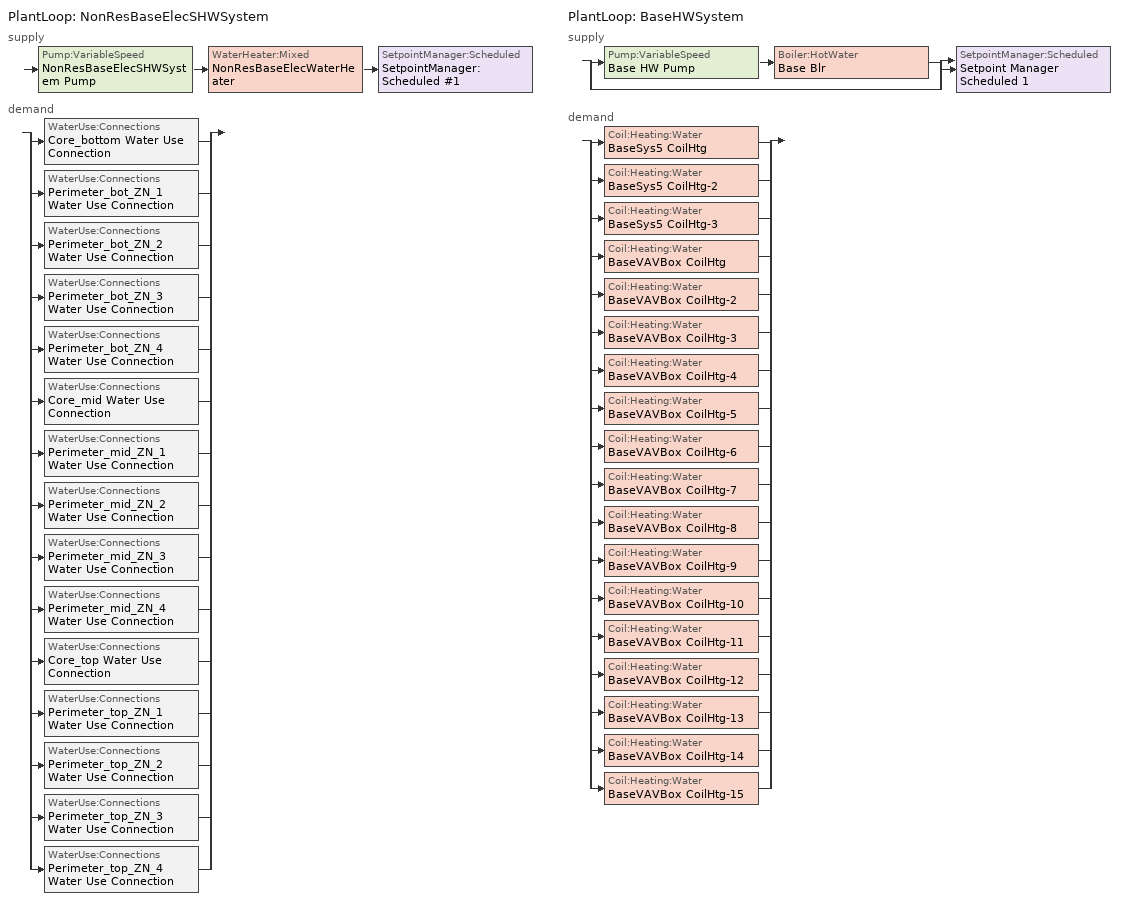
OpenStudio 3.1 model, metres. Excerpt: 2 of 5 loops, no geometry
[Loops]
PlantLoop 'NonResBaseElecSHWSystem'
 supply: Pump:VariableSpeed 'NonResBaseElecSHWSystem Pump' > WaterHeater:Mixed 'NonResBaseElecWaterHeater' > SetpointManager:Scheduled 'SetpointManager:Scheduled #1'
 demand: split
  | WaterUse:Connections 'Core_bottom Water Use Connection'
  | WaterUse:Connections 'Perimeter_bot_ZN_1 Water Use Connection'
  | WaterUse:Connections 'Perimeter_bot_ZN_2 Water Use Connection'
  | WaterUse:Connections 'Perimeter_bot_ZN_3 Water Use Connection'
  | WaterUse:Connections 'Perimeter_bot_ZN_4 Water Use Connection'
  | WaterUse:Connections 'Core_mid Water Use Connection'
  | WaterUse:Connections 'Perimeter_mid_ZN_1 Water Use Connection'
  | WaterUse:Connections 'Perimeter_mid_ZN_2 Water Use Connection'
  | WaterUse:Connections 'Perimeter_mid_ZN_3 Water Use Connection'
  | WaterUse:Connections 'Perimeter_mid_ZN_4 Water Use Connection'
  | WaterUse:Connections 'Core_top Water Use Connection'
  | WaterUse:Connections 'Perimeter_top_ZN_1 Water Use Connection'
  | WaterUse:Connections 'Perimeter_top_ZN_2 Water Use Connection'
  | WaterUse:Connections 'Perimeter_top_ZN_3 Water Use Connection'
  | WaterUse:Connections 'Perimeter_top_ZN_4 Water Use Connection'
PlantLoop 'BaseHWSystem'
 supply: split
  | Pump:VariableSpeed 'Base HW Pump' > Boiler:HotWater 'Base Blr'
  | bypass
  join > SetpointManager:Scheduled 'Setpoint Manager Scheduled 1'
 demand: split
  | Coil:Heating:Water 'BaseSys5 CoilHtg'
  | Coil:Heating:Water 'BaseSys5 CoilHtg-2'
  | Coil:Heating:Water 'BaseSys5 CoilHtg-3'
  | Coil:Heating:Water 'BaseVAVBox CoilHtg'
  | Coil:Heating:Water 'BaseVAVBox CoilHtg-2'
  | Coil:Heating:Water 'BaseVAVBox CoilHtg-3'
  | Coil:Heating:Water 'BaseVAVBox CoilHtg-4'
  | Coil:Heating:Water 'BaseVAVBox CoilHtg-5'
  | Coil:Heating:Water 'BaseVAVBox CoilHtg-6'
  | Coil:Heating:Water 'BaseVAVBox CoilHtg-7'
  | Coil:Heating:Water 'BaseVAVBox CoilHtg-8'
  | Coil:Heating:Water 'BaseVAVBox CoilHtg-9'
  | Coil:Heating:Water 'BaseVAVBox CoilHtg-10'
  | Coil:Heating:Water 'BaseVAVBox CoilHtg-11'
  | Coil:Heating:Water 'BaseVAVBox CoilHtg-12'
  | Coil:Heating:Water 'BaseVAVBox CoilHtg-13'
  | Coil:Heating:Water 'BaseVAVBox CoilHtg-14'
  | Coil:Heating:Water 'BaseVAVBox CoilHtg-15'
[PlantLoop] Glycol Concentration=0; Plant Loop Volume {m3}=Autocalculate; Load Distribution Scheme=Optimal
Name | Fluid Type
NonResBaseElecSHWSystem
BaseHWSystem | Water
[Sizing:Plant] Loop Type=Heating; Sizing Option=NonCoincident; Zone Timesteps in Averaging Window=1; Coincident Sizing Factor Mode=None
Name | Design Loop Exit Temperature {C} | Loop Design Temperature Difference {deltaC}
NonResBaseElecSHWSystem | 57.2222 | 44.4444
BaseHWSystem | 71.1111 | 22.2222
[WaterHeater:Mixed]
NonResBaseElecWaterHeater: Tank Volume {m3}=0.113562; Setpoint Temperature Schedule=NonResBaseElecWaterHeater Setpoint Temp; Deadband Temperature Difference {deltaC}=2; Maximum Temperature Limit {C}=82.22; Heater Control Type=Cycle; Heater Maximum Capacity {W}=8743.98; Heater Fuel Type=Electricity; Heater Thermal Efficiency=1; Off Cycle Parasitic Fuel Consumption Rate {W}=0; Off Cycle Parasitic Heat Fraction to Tank=0.8; On Cycle Parasitic Fuel Consumption Rate {W}=0; Ambient Temperature Indicator=Schedule; Ambient Temperature Schedule=NonResBaseElecWaterHeater Ambient Temperature; Off Cycle Loss Coefficient to Ambient Temperature {W/K}=0.731426; On Cycle Loss Coefficient to Ambient Temperature {W/K}=6; Use Side Effectiveness=1; Source Side Effectiveness=1; Use Side Design Flow Rate {m3/s}=autosize; Source Side Design Flow Rate {m3/s}=autosize; Indirect Water Heating Recovery Time {hr}=1.5; Source Side Flow Control Mode=IndirectHeatPrimarySetpoint
[Pump:VariableSpeed] Rated Pump Head {Pa}=0; Pump Control Type=Intermittent; Skin Loss Radiative Fraction=0.5; Design Power Sizing Method=PowerPerFlowPerPressure; Design Electric Power per Unit Flow Rate {W/(m3/s)}=348701.1; Design Shaft Power per Unit Flow Rate per Unit Head {W-s/m3-Pa}=1.28205; Design Minimum Flow Rate Fraction=0
Name | Motor Efficiency | Coefficient 1 of the Part Load Performance Curve | Coefficient 2 of the Part Load Performance Curve | Coefficient 3 of the Part Load Performance Curve | Coefficient 4 of the Part Load Performance Curve
NonResBaseElecSHWSystem Pump
Base HW Pump | 1 | 0.0273 | -0.1317 | 0.6642 | 0.4445
[SetpointManager:Scheduled] Control Variable=Temperature
Name | Schedule | Setpoint Node or NodeList
SetpointManager:Scheduled #1 | NonResBaseElecSHWSystem Supply Temp Schedule | NonResBaseElecSHWSystem Supply Mixer Outlet Node
Setpoint Manager Scheduled 1 | BaseHWSystem Supply Temp Schedule | BaseHWSystem Supply Mixer Outlet Node
[WaterUse:Connections] Drain Water Heat Exchanger Type=None; Drain Water Heat Exchanger Destination=Plant
Name | Water Use Equipment Name 1
Core_bottom Water Use Connection | Core_bottom Water Use Equipment
Perimeter_bot_ZN_1 Water Use Connection | Perimeter_bot_ZN_1 Water Use Equipment
Perimeter_bot_ZN_2 Water Use Connection | Perimeter_bot_ZN_2 Water Use Equipment
Perimeter_bot_ZN_3 Water Use Connection | Perimeter_bot_ZN_3 Water Use Equipment
Perimeter_bot_ZN_4 Water Use Connection | Perimeter_bot_ZN_4 Water Use Equipment
Core_mid Water Use Connection | Core_mid Water Use Equipment
Perimeter_mid_ZN_1 Water Use Connection | Perimeter_mid_ZN_1 Water Use Equipment
Perimeter_mid_ZN_2 Water Use Connection | Perimeter_mid_ZN_2 Water Use Equipment
Perimeter_mid_ZN_3 Water Use Connection | Perimeter_mid_ZN_3 Water Use Equipment
Perimeter_mid_ZN_4 Water Use Connection | Perimeter_mid_ZN_4 Water Use Equipment
Core_top Water Use Connection | Core_top Water Use Equipment
Perimeter_top_ZN_1 Water Use Connection | Perimeter_top_ZN_1 Water Use Equipment
Perimeter_top_ZN_2 Water Use Connection | Perimeter_top_ZN_2 Water Use Equipment
Perimeter_top_ZN_3 Water Use Connection | Perimeter_top_ZN_3 Water Use Equipment
Perimeter_top_ZN_4 Water Use Connection | Perimeter_top_ZN_4 Water Use Equipment
[WaterUse:Equipment:Definition]
Name | Peak Flow Rate {m3/s} | Target Temperature Schedule
Core_bottom Water Use Definition | 1.00188e-05 | Core_bottom Target SHW Temp
Perimeter_bot_ZN_1 Water Use Definition | 2.11204e-06 | Perimeter_bot_ZN_1 Target SHW Temp
Perimeter_bot_ZN_2 Water Use Definition | 1.3371e-06 | Perimeter_bot_ZN_2 Target SHW Temp
Perimeter_bot_ZN_3 Water Use Definition | 2.11204e-06 | Perimeter_bot_ZN_3 Target SHW Temp
Perimeter_bot_ZN_4 Water Use Definition | 1.33701e-06 | Perimeter_bot_ZN_4 Target SHW Temp
Core_mid Water Use Definition | 1.00188e-05 | Core_mid Target SHW Temp
Perimeter_mid_ZN_1 Water Use Definition | 2.11204e-06 | Perimeter_mid_ZN_1 Target SHW Temp
Perimeter_mid_ZN_2 Water Use Definition | 1.3371e-06 | Perimeter_mid_ZN_2 Target SHW Temp
Perimeter_mid_ZN_3 Water Use Definition | 2.11204e-06 | Perimeter_mid_ZN_3 Target SHW Temp
Perimeter_mid_ZN_4 Water Use Definition | 1.33701e-06 | Perimeter_mid_ZN_4 Target SHW Temp
Core_top Water Use Definition | 1.00188e-05 | Core_top Target SHW Temp
Perimeter_top_ZN_1 Water Use Definition | 2.11204e-06 | Perimeter_top_ZN_1 Target SHW Temp
Perimeter_top_ZN_2 Water Use Definition | 1.3371e-06 | Perimeter_top_ZN_2 Target SHW Temp
Perimeter_top_ZN_3 Water Use Definition | 2.11204e-06 | Perimeter_top_ZN_3 Target SHW Temp
Perimeter_top_ZN_4 Water Use Definition | 1.33701e-06 | Perimeter_top_ZN_4 Target SHW Temp
[WaterUse:Equipment] Flow Rate Fraction Schedule=OfficeServiceHotWater
Name | Water Use Equipment Definition
Core_bottom Water Use Equipment | Core_bottom Water Use Definition
Perimeter_bot_ZN_1 Water Use Equipment | Perimeter_bot_ZN_1 Water Use Definition
Perimeter_bot_ZN_2 Water Use Equipment | Perimeter_bot_ZN_2 Water Use Definition
Perimeter_bot_ZN_3 Water Use Equipment | Perimeter_bot_ZN_3 Water Use Definition
Perimeter_bot_ZN_4 Water Use Equipment | Perimeter_bot_ZN_4 Water Use Definition
Core_mid Water Use Equipment | Core_mid Water Use Definition
Perimeter_mid_ZN_1 Water Use Equipment | Perimeter_mid_ZN_1 Water Use Definition
Perimeter_mid_ZN_2 Water Use Equipment | Perimeter_mid_ZN_2 Water Use Definition
Perimeter_mid_ZN_3 Water Use Equipment | Perimeter_mid_ZN_3 Water Use Definition
Perimeter_mid_ZN_4 Water Use Equipment | Perimeter_mid_ZN_4 Water Use Definition
Core_top Water Use Equipment | Core_top Water Use Definition
Perimeter_top_ZN_1 Water Use Equipment | Perimeter_top_ZN_1 Water Use Definition
Perimeter_top_ZN_2 Water Use Equipment | Perimeter_top_ZN_2 Water Use Definition
Perimeter_top_ZN_3 Water Use Equipment | Perimeter_top_ZN_3 Water Use Definition
Perimeter_top_ZN_4 Water Use Equipment | Perimeter_top_ZN_4 Water Use Definition
[Boiler:HotWater]
Base Blr: Fuel Type=NaturalGas; Nominal Thermal Efficiency=0.9; Efficiency Curve Temperature Evaluation Variable=EnteringBoiler; Normalized Boiler Efficiency Curve=BlrHWCondBlrFIRRatio_fQRatioTewtSI; Water Outlet Upper Temperature Limit {C}=99; Boiler Flow Mode=LeavingSetpointModulated; Parasitic Electric Load {W}=0; Sizing Factor=1
[Coil:Heating:Water] Availability Schedule=Always On Discrete; Rated Inlet Water Temperature {C}=71.1111; Rated Inlet Air Temperature {C}=16.6; Rated Outlet Water Temperature {C}=48.8889; Rated Outlet Air Temperature {C}=32.2
BaseSys5 CoilHtg; BaseSys5 CoilHtg-2; BaseSys5 CoilHtg-3; BaseVAVBox CoilHtg; BaseVAVBox CoilHtg-2; BaseVAVBox CoilHtg-3; BaseVAVBox CoilHtg-4; BaseVAVBox CoilHtg-5; BaseVAVBox CoilHtg-6; BaseVAVBox CoilHtg-7; BaseVAVBox CoilHtg-8; BaseVAVBox CoilHtg-9; BaseVAVBox CoilHtg-10; BaseVAVBox CoilHtg-11; BaseVAVBox CoilHtg-12; BaseVAVBox CoilHtg-13; BaseVAVBox CoilHtg-14; BaseVAVBox CoilHtg-15
[Controller:WaterCoil] Action=Normal; Minimum Actuated Flow {m3/s}=0
Name | Water Coil | Controller Convergence Tolerance {deltaC}
Controller Water Coil 1 | BaseSys5 CoilHtg | 0.1
Controller Water Coil 2 | BaseSys5 CoilHtg-2 | 0.1
Controller Water Coil 3 | BaseSys5 CoilHtg-3 | 0.1
Controller Water Coil 4 | BaseVAVBox CoilHtg
Controller Water Coil 5 | BaseVAVBox CoilHtg-2
Controller Water Coil 6 | BaseVAVBox CoilHtg-3
Controller Water Coil 7 | BaseVAVBox CoilHtg-4
Controller Water Coil 8 | BaseVAVBox CoilHtg-5
Controller Water Coil 9 | BaseVAVBox CoilHtg-6
Controller Water Coil 10 | BaseVAVBox CoilHtg-7
Controller Water Coil 11 | BaseVAVBox CoilHtg-8
Controller Water Coil 12 | BaseVAVBox CoilHtg-9
Controller Water Coil 13 | BaseVAVBox CoilHtg-10
Controller Water Coil 14 | BaseVAVBox CoilHtg-11
Controller Water Coil 15 | BaseVAVBox CoilHtg-12
Controller Water Coil 16 | BaseVAVBox CoilHtg-13
Controller Water Coil 17 | BaseVAVBox CoilHtg-14
Controller Water Coil 18 | BaseVAVBox CoilHtg-15
[Curve:Biquadratic]
BlrHWCondBlrFIRRatio_fQRatioTewtSI: Coefficient1 Constant=1.19381; Coefficient2 x=-0.110825; Coefficient3 x**2=0.039514; Coefficient4 y=-0.006371; Coefficient5 y**2=3.8e-05; Coefficient6 x*y=0.00083; Minimum Value of x=0.1; Maximum Value of x=1; Minimum Value of y=15.56; Maximum Value of y=71.1; Minimum Curve Output=0.93; Maximum Curve Output=1.05
[Schedule:Day]
OnDay: 1, 0, 1, 2, 0, 1, 3, 0, 1, 4, 0, 1, 5, 0, 1, 6, 0, 1, 7, 0, 1, 8, 0, 1, 9, 0, 1, 10, 0, 1, 11, 0, 1, 12, 0, 1, 13, 0, 1, 14, 0, 1, 15, 0, 1, 16, 0, 1, 17, 0, 1, 18, 0, 1, 19, 0, 1, 20, 0, 1, 21, 0, 1, 22, 0, 1, 23, 0, 1, 24, 0, 1
OffDay: 1, 0, 0, 2, 0, 0, 3, 0, 0, 4, 0, 0, 5, 0, 0, 6, 0, 0, 7, 0, 0, 8, 0, 0, 9, 0, 0, 10, 0, 0, 11, 0, 0, 12, 0, 0, 13, 0, 0, 14, 0, 0, 15, 0, 0, 16, 0, 0, 17, 0, 0, 18, 0, 0, 19, 0, 0, 20, 0, 0, 21, 0, 0, 22, 0, 0, 23, 0, 0, 24, 0, 0
OfficeServiceHotWaterSun: 1, 0, 0.04, 2, 0, 0.04, 3, 0, 0.04, 4, 0, 0.04, 5, 0, 0.04, 6, 0, 0.07, 7, 0, 0.04, 8, 0, 0.04, 9, 0, 0.04, 10, 0, 0.04, 11, 0, 0.04, 12, 0, 0.06, 13, 0, 0.06, 14, 0, 0.09, 15, 0, 0.06, 16, 0, 0.04, 17, 0, 0.04, 18, 0, 0.04, 19, 0, 0.04, 20, 0, 0.04, 21, 0, 0.04, 22, 0, 0.07, 23, 0, 0.04, 24, 0, 0.04
OfficeServiceHotWaterWD: 1, 0, 0.05, 2, 0, 0.05, 3, 0, 0.05, 4, 0, 0.05, 5, 0, 0.05, 6, 0, 0.08, 7, 0, 0.07, 8, 0, 0.19, 9, 0, 0.35, 10, 0, 0.38, 11, 0, 0.39, 12, 0, 0.47, 13, 0, 0.57, 14, 0, 0.54, 15, 0, 0.34, 16, 0, 0.33, 17, 0, 0.44, 18, 0, 0.26, 19, 0, 0.21, 20, 0, 0.15, 21, 0, 0.17, 22, 0, 0.08, 23, 0, 0.05, 24, 0, 0.05
OfficeServiceHotWaterSat: 1, 0, 0.05, 2, 0, 0.05, 3, 0, 0.05, 4, 0, 0.05, 5, 0, 0.05, 6, 0, 0.08, 7, 0, 0.07, 8, 0, 0.11, 9, 0, 0.15, 10, 0, 0.21, 11, 0, 0.19, 12, 0, 0.23, 13, 0, 0.2, 14, 0, 0.19, 15, 0, 0.15, 16, 0, 0.12, 17, 0, 0.14, 18, 0, 0.07, 19, 0, 0.07, 20, 0, 0.07, 21, 0, 0.07, 22, 0, 0.09, 23, 0, 0.05, 24, 0, 0.05
Schedule:Day #2: 24, 0, 20
Schedule:Day #5; Schedule:Day #6; Schedule:Day #7; Schedule:Day #9; Schedule:Day #11; Schedule:Day #13; Schedule:Day #15; Schedule:Day #17; Schedule:Day #19; Schedule:Day #21; Schedule:Day #23; Schedule:Day #25; Schedule:Day #27; Schedule:Day #29; Schedule:Day #31; Schedule:Day #33; Schedule:Day #35: 24, 0, 57.2222
Schedule Day 1: 24, 0, 71.1111
[Schedule:Week]
OfficeServiceHotWaterWk: OfficeServiceHotWaterSun, OfficeServiceHotWaterWD, OfficeServiceHotWaterWD, OfficeServiceHotWaterWD, OfficeServiceHotWaterWD, OfficeServiceHotWaterWD, OfficeServiceHotWaterSat, OfficeServiceHotWaterSun, OnDay, OffDay, OfficeServiceHotWaterSun, OfficeServiceHotWaterSun
[Schedule:Year]
OfficeServiceHotWater: 12, 31, OfficeServiceHotWaterWk
[Schedule:Ruleset]
Name | Default Day Schedule
NonResBaseElecWaterHeater Ambient Temperature | Schedule:Day #2
NonResBaseElecWaterHeater Setpoint Temp | Schedule:Day #5
NonResBaseElecSHWSystem Supply Temp Schedule | Schedule:Day #6
Core_bottom Target SHW Temp | Schedule:Day #7
Perimeter_bot_ZN_1 Target SHW Temp | Schedule:Day #9
Perimeter_bot_ZN_2 Target SHW Temp | Schedule:Day #11
Perimeter_bot_ZN_3 Target SHW Temp | Schedule:Day #13
Perimeter_bot_ZN_4 Target SHW Temp | Schedule:Day #15
Core_mid Target SHW Temp | Schedule:Day #17
Perimeter_mid_ZN_1 Target SHW Temp | Schedule:Day #19
Perimeter_mid_ZN_2 Target SHW Temp | Schedule:Day #21
Perimeter_mid_ZN_3 Target SHW Temp | Schedule:Day #23
Perimeter_mid_ZN_4 Target SHW Temp | Schedule:Day #25
Core_top Target SHW Temp | Schedule:Day #27
Perimeter_top_ZN_1 Target SHW Temp | Schedule:Day #29
Perimeter_top_ZN_2 Target SHW Temp | Schedule:Day #31
Perimeter_top_ZN_3 Target SHW Temp | Schedule:Day #33
Perimeter_top_ZN_4 Target SHW Temp | Schedule:Day #35
BaseHWSystem Supply Temp Schedule | Schedule Day 1
[Schedule:Constant]
Always On Discrete: Value=1
